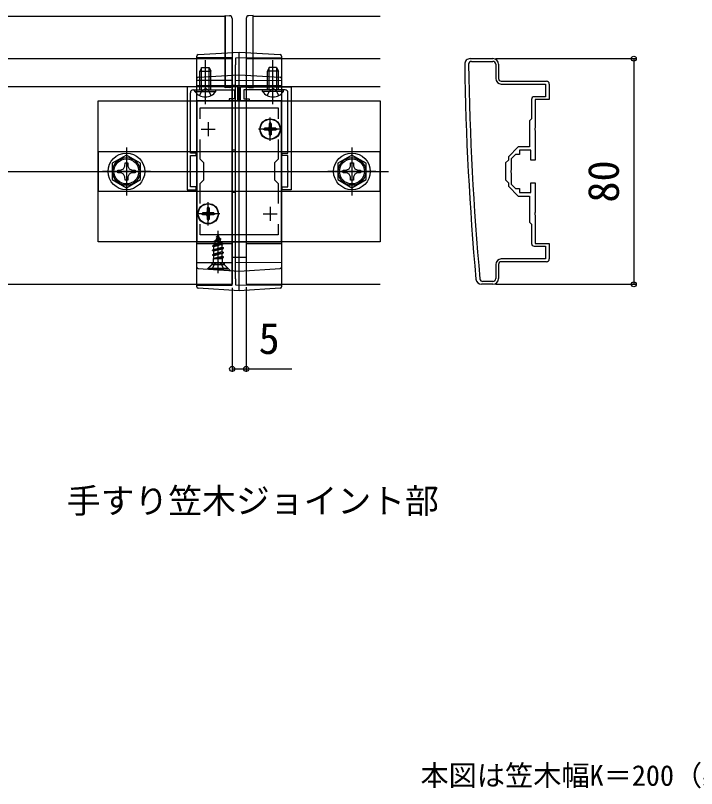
# Model space of a CAD drawing. Units: millimetres, scale not verified. Extents: x -875 to 875, y -1299 to 1291.
# Drawn here: x 372.6 to 614.3, y 314.4 to 588.5 of the extents above; entities that cross this region are included whole.
import ezdxf
from ezdxf.enums import TextEntityAlignment as Align

# ---------------------------------------------------------------- set-up
doc = ezdxf.new("R2010")
doc.units = ezdxf.units.MM
doc.header["$LTSCALE"] = 8
for name, color, linetype in [('0-1_USER1', 3, 'Continuous'), ('0-2_YKK_11', 7, 'Continuous'), ('0-3_YKK_12', 2, 'Continuous'), ('0-4_YKK_13', 4, 'Continuous'), ('0-5_YKK_D', 6, 'Continuous'), ('0-7_YSS_K', 3, 'Continuous')]:
    doc.layers.add(name, color=color, linetype=linetype)
doc.styles.add('ＭＳ ゴシック', font='')
doc.styles.get('ＭＳ ゴシック').set_extended_font_data('MS Gothic')

msp = doc.modelspace()

# ---------------------------------------------------------------- linework, layer by layer
at = {"layer": '0-2_YKK_11'}
for p, q in [((534, 573.153), (542, 573.153)), ((534.4, 572.153), (542, 572.153)), ((543, 571.153), (543, 566.153)), ((544, 571.153), (544, 566.153)), ((545, 565.153), (561, 565.153)), ((438.5, 548.153), (443.5, 548.153)), ((441, 550.653), (441, 545.653)), ((460.5, 548.153), (465.5, 548.153)), ((463, 550.653), (463, 545.653)), ((438.5, 518.153), (443.5, 518.153)), ((441, 520.653), (441, 515.653)), ((460.5, 518.153), (465.5, 518.153)), ((463, 520.653), (463, 515.653)), ((543, 500.153), (543, 495.153)), ((544, 500.153), (544, 495.153)), ((561, 501.153), (545, 501.153)), ((542, 494.153), (538.402, 494.153)), ((542, 493.153), (538, 493.153))]:
    msp.add_line(p, q, dxfattribs=at)
for points in [[(433.5, 563.153), (433.5, 526.653), (436.7, 526.653), (436.7, 527.653), (434.7, 527.653), (434.7, 532.695), (434.58, 532.878), (434.58, 533.428), (434.7, 533.612), (434.7, 538.853), (436.7, 538.853), (436.7, 539.653), (434.7, 539.653), (434.7, 561.053)], [(435.7, 562.053), (439.542, 562.053), (439.725, 562.173), (440.275, 562.173), (440.458, 562.053), (450.4, 562.053), (450.4, 558.953), (448.5, 558.953), (448.5, 558.153), (451.5, 558.153), (451.5, 563.153), (433.5, 563.153)], [(468.3, 562.053), (464.458, 562.053), (464.275, 562.173), (463.725, 562.173), (463.542, 562.053), (453.6, 562.053), (453.6, 558.953), (455.5, 558.953), (455.5, 558.153), (452.5, 558.153), (452.5, 563.153), (470.5, 563.153)], [(470.5, 563.153), (470.5, 526.653), (467.3, 526.653), (467.3, 527.653), (469.3, 527.653), (469.3, 532.695), (469.42, 532.878), (469.42, 533.428), (469.3, 533.612), (469.3, 538.853), (467.3, 538.853), (467.3, 539.653), (469.3, 539.653), (469.3, 561.053)], [(545, 564.153), (560.7, 564.153), (560.7, 559.653), (556.7, 559.653)], [(562, 564.153), (562, 558.653), (557, 558.653), (557, 548.612), (556.88, 548.428), (556.88, 547.878), (557, 547.695), (557, 537.153), (555.5, 537.153), (555.5, 540.653), (551.5, 540.653), (551.5, 539.153), (550, 539.153), (548.5, 537.653), (548.5, 533.612), (548.38, 533.428), (548.38, 532.878), (548.5, 532.695), (548.5, 528.653), (550, 527.153), (551.5, 527.153), (551.5, 525.653), (555.5, 525.653), (555.5, 529.153), (557, 529.153), (557, 518.612), (556.88, 518.428), (556.88, 517.878), (557, 517.695), (557, 507.653), (562, 507.653), (562, 502.153)], [(555.7, 558.653), (555.7, 551.853), (555, 551.153), (555, 541.853), (551.003, 541.853), (547.5, 538.35), (547.5, 537.153), (546.5, 536.153), (546.5, 530.153), (547.5, 529.153), (547.5, 527.956), (551.003, 524.453), (555, 524.453), (555, 515.153), (555.7, 514.453), (555.7, 507.653)], [(438.2, 551.787), (438.2, 555.653), (465.8, 555.653), (465.8, 551.787)], [(438.2, 521.787), (438.2, 528.853), (439.5, 530.153), (439.5, 536.153), (438.2, 537.453), (438.2, 544.52)], [(465.8, 544.52), (465.8, 537.453), (464.5, 536.153), (464.5, 530.153), (465.8, 528.853), (465.8, 521.787)], [(465.8, 514.52), (465.8, 510.653), (438.2, 510.653), (438.2, 514.52)], [(556.7, 506.653), (560.7, 506.653), (560.7, 502.153), (545, 502.153)]]:
    msp.add_lwpolyline(points, dxfattribs=at)
msp.add_lwpolyline([(437, 558.153), (437, 508.153), (467, 508.153), (467, 558.153)], close=True, dxfattribs=at)
for centre, radius, start, end in [((534, 571.153), 2, 90.00001, 180.82763), ((542, 571.153), 2, 0.00001, 89.99999), ((1531.898, 585.569), 1000.003, 180.82764, 185.19793), ((534.4, 571.153), 1, 89.99998, 180.82795), ((1531.894, 585.569), 998.598, 180.82796, 185.20003), ((542, 571.153), 1, 0.00001, 89.99999), ((545, 566.153), 2, 180.00001, 269.99999), ((545, 566.153), 1, 180.00001, 269.99999), ((561, 564.153), 1, 0.00001, 89.99999), ((435.7, 561.053), 1, 90.00001, 179.99999), ((468.3, 561.053), 1, 0.00001, 89.99999), ((556.7, 558.653), 1, 90.00001, 179.99999), ((556.7, 507.653), 1, 180.00001, 269.99999), ((545, 500.153), 2, 90.00001, 179.99999), ((561, 502.153), 1, 270.00001, 359.99999), ((545, 500.153), 1, 90.00001, 179.99999), ((538, 495.153), 2, 185.19795, 270), ((538.402, 495.153), 1, 185.20001, 270), ((542, 495.153), 2, 270.00001, 359.99999), ((542, 495.153), 1, 270.00001, 359.99999)]:
    msp.add_arc(centre, radius, start, end, dxfattribs=at)
at = {"layer": '0-3_YKK_12'}
for p, q in [((449.5, 573.153), (449.5, 493.153)), ((454.5, 573.153), (454.5, 493.153)), ((452, 498.153), (452, 568.153))]:
    msp.add_line(p, q, dxfattribs=at)
msp.add_lwpolyline([(-3, 588.153), (447, 588.153), (447, 575.148), (447, 563.153), (11.011, 563.153), (-3, 563.153)], close=True, dxfattribs=at)
for points in [[(502, 563.153), (457, 563.153), (457, 575.148), (457, 588.153), (502, 588.153)], [(97, 573.153), (437, 573.153), (449.5, 573.153)], [(454.5, 573.153), (467, 573.153), (502, 573.153)], [(97, 493.153), (437, 493.153), (449.5, 493.153)], [(454.5, 493.153), (467, 493.153), (502, 493.153)]]:
    msp.add_lwpolyline(points, dxfattribs=at)
at = {"layer": '0-4_YKK_13'}
for p, q in [((447, 588.453), (448.561, 588.358)), ((447, 588.453), (448.561, 588.358)), ((449.5, 587.36), (449.5, 587.06)), ((449.5, 587.36), (449.5, 587.06)), ((454.5, 587.36), (454.5, 587.06)), ((454.5, 587.36), (454.5, 587.06)), ((457, 588.453), (455.439, 588.358)), ((457, 588.453), (455.439, 588.358)), ((449.5, 573.41), (437, 573.453)), ((437.469, 574.565), (452, 575.453)), ((467, 573.453), (450.7, 573.311)), ((452, 575.453), (466.531, 574.565)), ((437, 494.782), (437, 571.231)), ((438.7, 570.053), (438, 568.653)), ((438.7, 570.053), (441.3, 570.053)), ((440, 557.053), (440, 572.553)), ((441.3, 570.053), (442, 568.653)), ((449.5, 494.989), (449.5, 571.076)), ((450.7, 495.088), (450.7, 570.978)), ((452, 572.16), (452, 572.115)), ((452, 493.846), (452, 572.115)), ((462.7, 570.053), (462, 568.653)), ((465.3, 570.053), (462.7, 570.053)), ((464, 557.053), (464, 572.553)), ((465.3, 570.053), (466, 568.653)), ((467, 571.231), (467, 494.782)), ((437.469, 566.565), (452, 567.453)), ((438.654, 562.053), (438.654, 569.962)), ((441.346, 562.053), (441.346, 569.962)), ((442, 562.053), (442, 568.653)), ((452, 567.453), (466.531, 566.565)), ((462, 562.053), (462, 568.653)), ((462.654, 562.053), (462.654, 569.962)), ((465.346, 562.053), (465.346, 569.962)), ((449.5, 565.41), (437, 565.453)), ((467, 565.453), (450.7, 565.311)), ((436.25, 561.545), (436.25, 562.053)), ((436.25, 562.053), (443.75, 562.053)), ((437, 563.653), (449.5, 563.653)), ((448.561, 562.949), (447, 562.853)), ((449.5, 564.246), (449.5, 563.947)), ((450.7, 563.653), (449.5, 563.653)), ((450.7, 563.653), (467, 563.653)), ((454.5, 564.246), (454.5, 563.947)), ((455.439, 562.949), (457, 562.853)), ((467.75, 562.053), (460.25, 562.053)), ((467.75, 561.545), (467.75, 562.053)), ((463, 544.003), (463, 552.303)), ((467.15, 548.153), (458.85, 548.153)), ((460.95, 548.503), (460.95, 547.803)), ((462.15, 548.503), (460.95, 548.503)), ((463.35, 550.203), (462.65, 550.203)), ((462.65, 550.203), (462.65, 549.003)), ((463.35, 550.203), (463.35, 549.003)), ((465.05, 548.503), (463.85, 548.503)), ((465.05, 548.503), (465.05, 547.803)), ((462.15, 547.803), (460.95, 547.803)), ((462.65, 547.303), (462.65, 546.103)), ((463.35, 546.103), (462.65, 546.103)), ((463.35, 547.303), (463.35, 546.103)), ((465.05, 547.803), (463.85, 547.803)), ((412, 541.653), (412, 524.653)), ((450.7, 540.653), (449.5, 540.653)), ((492, 541.653), (492, 524.653)), ((411.477, 535.007), (411.499, 536.253)), ((491.477, 535.007), (491.499, 536.253)), ((420.5, 533.153), (403.5, 533.153)), ((500.5, 533.153), (483.5, 533.153)), ((450.7, 525.653), (449.5, 525.653)), ((441, 514.003), (441, 522.303)), ((445.15, 518.153), (436.85, 518.153)), ((438.95, 518.503), (438.95, 517.803)), ((440.15, 518.503), (438.95, 518.503)), ((441.35, 520.203), (440.65, 520.203)), ((440.65, 520.203), (440.65, 519.003)), ((441.35, 520.203), (441.35, 519.003)), ((443.05, 518.503), (441.85, 518.503)), ((443.05, 518.503), (443.05, 517.803)), ((440.15, 517.803), (438.95, 517.803)), ((440.65, 517.303), (440.65, 516.103)), ((441.35, 516.103), (440.65, 516.103)), ((441.35, 517.303), (441.35, 516.103)), ((443.05, 517.803), (441.85, 517.803)), ((444.5, 510.603), (443.753, 508.801)), ((443.9, 510.013), (444.367, 510.283)), ((443.9, 509.913), (443.9, 510.013)), ((443.9, 509.913), (444.154, 509.767)), ((444.5, 497.103), (444.5, 512.098)), ((444.5, 510.603), (444.924, 509.58)), ((437, 507.653), (449.5, 507.653)), ((442.5, 506.833), (446.25, 507.628)), ((442.5, 506.733), (446.25, 507.528)), ((442.5, 506.833), (443.076, 507.166)), ((445.866, 507.306), (443.025, 506.43)), ((443.468, 508.111), (443.076, 507.166)), ((443.076, 507.166), (445.57, 508.021)), ((443.1, 508.323), (445.55, 509.118)), ((443.1, 508.423), (443.753, 508.801)), ((443.1, 508.323), (443.468, 508.111)), ((443.468, 508.111), (445.199, 508.916)), ((443.753, 508.801), (444.924, 509.58)), ((444.924, 509.58), (445.55, 509.218)), ((445.199, 508.916), (445.55, 509.118)), ((445.199, 508.916), (445.57, 508.021)), ((445.55, 509.118), (445.55, 509.218)), ((445.57, 508.021), (446.25, 507.628)), ((445.866, 507.306), (446.25, 507.528)), ((445.866, 507.306), (445.975, 507.042)), ((445.975, 506.342), (445.975, 507.042)), ((446.25, 507.528), (446.25, 507.628)), ((454.5, 507.653), (454.5, 502.653)), ((454.5, 507.653), (467, 507.653)), ((442.5, 506.733), (442.5, 506.833)), ((442.5, 506.733), (443.025, 506.43)), ((446.5, 506.038), (442.5, 505.243)), ((442.5, 505.143), (446.5, 505.938)), ((442.5, 505.243), (443.025, 505.547)), ((442.5, 505.143), (442.5, 505.243)), ((442.5, 505.143), (443.025, 504.84)), ((442.5, 503.653), (446.5, 504.448)), ((446.5, 504.348), (442.5, 503.553)), ((443.025, 505.547), (443.025, 506.43)), ((443.025, 505.547), (445.975, 506.342)), ((445.975, 505.635), (443.025, 504.84)), ((443.025, 503.957), (443.025, 504.84)), ((443.025, 503.957), (445.975, 504.752)), ((445.975, 506.342), (446.5, 506.038)), ((445.975, 505.635), (446.5, 505.938)), ((445.975, 504.752), (445.975, 505.635)), ((445.975, 504.752), (446.5, 504.448)), ((445.975, 504.045), (446.5, 504.348)), ((446.5, 505.938), (446.5, 506.038)), ((446.5, 504.348), (446.5, 504.448)), ((442.5, 503.653), (443.025, 503.957)), ((442.5, 503.553), (442.5, 503.653)), ((442.5, 503.553), (443.025, 503.25)), ((442.721, 502.191), (443.025, 502.367)), ((446.135, 502.191), (442.721, 502.191)), ((442.865, 501.05), (442.865, 502.191)), ((445.975, 504.045), (443.025, 503.25)), ((443.025, 502.367), (443.025, 503.25)), ((443.025, 502.367), (445.975, 503.162)), ((443.142, 502.191), (446.5, 502.858)), ((446.5, 502.758), (443.645, 502.191)), ((445.975, 502.455), (444.994, 502.191)), ((445.975, 503.162), (445.975, 504.045)), ((445.975, 503.162), (446.5, 502.858)), ((445.975, 502.455), (446.5, 502.758)), ((445.975, 502.191), (445.975, 502.455)), ((446.135, 501.05), (446.135, 502.191)), ((446.5, 502.758), (446.5, 502.858)), ((450.7, 502.653), (449.5, 502.653)), ((454.5, 502.653), (450.7, 502.653)), ((437, 500.853), (449.5, 500.897)), ((442.25, 500.103), (440.692, 498.545)), ((441, 498.853), (442.631, 500.484)), ((441, 498.603), (441, 498.853)), ((441, 498.853), (448, 498.853)), ((442.25, 500.872), (442.25, 500.103)), ((446.75, 500.103), (442.25, 500.103)), ((446.25, 500.603), (442.75, 500.603)), ((445.645, 500.419), (444.5, 501.027)), ((446.55, 498.603), (445.645, 500.419)), ((446.75, 500.103), (446.75, 500.887)), ((448.805, 498.049), (446.75, 500.103)), ((450.7, 500.996), (467, 500.853)), ((437.469, 498.742), (452, 497.853)), ((441, 498.603), (448, 498.603)), ((452, 497.853), (466.531, 498.742)), ((437, 492.853), (449.5, 492.897)), ((450.7, 492.996), (467, 492.853))]:
    msp.add_line(p, q, dxfattribs=at)
for points in [[(447, 562.853), (447, 575.148), (447, 588.453)], [(449.5, 587.06), (449.5, 575.301), (449.5, 564.246)], [(454.5, 587.06), (454.5, 575.301), (454.5, 564.246)], [(457, 562.853), (457, 575.148), (457, 588.453)], [(437, 571.231), (437, 571.526), (437, 571.817), (437, 572.104), (437, 572.381), (437, 572.644), (437, 572.893), (437, 573.125), (437, 573.335), (437, 573.521), (437, 573.684), (437, 573.819), (437, 573.926), (437, 574.003), (437, 574.05), (437, 574.066)], [(449.5, 571.076), (449.5, 571.407), (449.5, 571.731), (449.5, 572.043), (449.5, 572.334), (449.5, 572.601), (449.5, 572.837), (449.5, 573.037), (449.5, 573.197), (449.5, 573.314), (449.5, 573.385), (449.5, 573.41)], [(450.7, 573.311), (450.7, 573.287), (450.7, 573.216), (450.7, 573.1), (450.7, 572.94), (450.7, 572.74), (450.7, 572.504), (450.7, 572.238), (450.7, 571.946), (450.7, 571.636), (450.7, 571.31), (450.7, 570.978)], [(452, 572.115), (452, 572.463), (452, 572.806), (452, 573.143), (452, 573.47), (452, 573.78), (452, 574.073), (452, 574.346), (452, 574.593), (452, 574.813), (452, 575.004), (452, 575.163), (452, 575.289), (452, 575.38), (452, 575.435), (452, 575.453)], [(467, 574.066), (467, 574.05), (467, 574.003), (467, 573.926), (467, 573.819), (467, 573.684), (467, 573.521), (467, 573.335), (467, 573.125), (467, 572.893), (467, 572.644), (467, 572.381), (467, 572.104), (467, 571.817), (467, 571.526), (467, 571.231)], [(438, 562.053), (438, 568.653), (442, 568.653)], [(466, 562.053), (466, 568.653), (462, 568.653)], [(436.25, 561.545), (443.75, 561.545), (443.75, 562.053)], [(437.95, 560.044), (438.855, 561.9), (440, 562.509)], [(442.05, 560.044), (441.145, 561.9), (440, 562.509)], [(467.75, 561.545), (460.25, 561.545), (460.25, 562.053)], [(461.95, 560.044), (462.855, 561.9), (464, 562.509)], [(466.05, 560.044), (465.145, 561.9), (464, 562.509)], [(410.146, 533.677), (411.015, 534.138), (411.477, 535.007)], [(411.499, 536.253), (412.501, 536.253), (412.523, 535.007)], [(412.523, 535.007), (412.985, 534.138), (413.854, 533.677)], [(490.146, 533.677), (491.015, 534.138), (491.477, 535.007)], [(491.499, 536.253), (492.501, 536.253), (492.523, 535.007)], [(492.523, 535.007), (492.985, 534.138), (493.854, 533.677)], [(410.146, 532.63), (408.9, 532.652), (408.9, 533.655), (410.146, 533.677)], [(411.477, 531.3), (411.015, 532.168), (410.146, 532.63)], [(413.854, 532.63), (412.985, 532.168), (412.523, 531.3)], [(413.854, 533.677), (415.1, 533.655), (415.1, 532.652), (413.854, 532.63)], [(490.146, 532.63), (488.9, 532.652), (488.9, 533.655), (490.146, 533.677)], [(491.477, 531.3), (491.015, 532.168), (490.146, 532.63)], [(493.854, 532.63), (492.985, 532.168), (492.523, 531.3)], [(493.854, 533.677), (495.1, 533.655), (495.1, 532.652), (493.854, 532.63)], [(412.523, 531.3), (412.501, 530.053), (411.499, 530.053), (411.477, 531.3)], [(492.523, 531.3), (492.501, 530.053), (491.499, 530.053), (491.477, 531.3)], [(443.1, 508.323), (443.1, 508.423), (445.55, 509.218)], [(442.45, 498.603), (443.355, 500.419), (444.5, 501.027)], [(448, 498.603), (448, 498.853), (446.369, 500.484)], [(437, 492.241), (437, 492.255), (437, 492.295), (437, 492.362), (437, 492.456), (437, 492.574), (437, 492.715), (437, 492.881), (437, 493.066), (437, 493.27), (437, 493.492), (437, 493.73), (437, 493.979), (437, 494.238), (437, 494.507), (437, 494.782)], [(449.5, 492.897), (449.5, 492.912), (449.5, 492.956), (449.5, 493.03), (449.5, 493.131), (449.5, 493.259), (449.5, 493.413), (449.5, 493.589), (449.5, 493.785), (449.5, 494.001), (449.5, 494.232), (449.5, 494.475), (449.5, 494.728), (449.5, 494.989)], [(450.7, 495.088), (450.7, 494.828), (450.7, 494.577), (450.7, 494.333), (450.7, 494.101), (450.7, 493.887), (450.7, 493.689), (450.7, 493.512), (450.7, 493.36), (450.7, 493.231), (450.7, 493.129), (450.7, 493.055), (450.7, 493.011), (450.7, 492.996)], [(452, 490.853), (452, 490.869), (452, 490.917), (452, 490.996), (452, 491.106), (452, 491.245), (452, 491.412), (452, 491.606), (452, 491.825), (452, 492.065), (452, 492.326), (452, 492.607), (452, 492.9), (452, 493.205), (452, 493.522), (452, 493.846)], [(467, 494.782), (467, 494.507), (467, 494.238), (467, 493.979), (467, 493.73), (467, 493.492), (467, 493.27), (467, 493.066), (467, 492.881), (467, 492.715), (467, 492.574), (467, 492.456), (467, 492.362), (467, 492.295), (467, 492.255), (467, 492.241)], [(466.531, 491.742), (452, 490.853), (437.469, 491.742)]]:
    msp.add_lwpolyline(points, dxfattribs=at)
for points in [[(502, 558.153), (502, 508.153), (402, 508.153), (402, 558.153)], [(402, 526.153), (502, 526.153), (502, 540.153), (402, 540.153)], [(417, 536.04), (412, 538.927), (407, 536.04), (407, 530.267), (412, 527.38), (417, 530.267)], [(497, 536.04), (492, 538.927), (487, 536.04), (487, 530.267), (492, 527.38), (497, 530.267)]]:
    msp.add_lwpolyline(points, close=True, dxfattribs=at)
for centre, radius in [((463, 548.153), 3.65), ((463, 548.153), 3.5), ((412, 533.153), 6.5), ((412, 533.153), 4.907), ((412, 533.153), 4.432), ((492, 533.153), 6.5), ((492, 533.153), 4.907), ((492, 533.153), 4.432), ((441, 518.153), 3.65), ((441, 518.153), 3.5)]:
    msp.add_circle(centre, radius, dxfattribs=at)
for centre, radius, start, end in [((448.5, 587.36), 1, 0, 86.5), ((448.5, 587.36), 1, 0, 86.5), ((455.5, 587.36), 1, 93.5, 180), ((455.5, 587.36), 1, 93.5, 180), ((437.5, 574.066), 0.5, 93.5, 180), ((466.5, 574.066), 0.5, 0, 86.5), ((437.5, 566.066), 0.5, 93.5, 180), ((466.5, 566.066), 0.5, 0, 86.5), ((448.5, 563.947), 1, 273.5, 0), ((455.5, 563.947), 1, 180, 266.5), ((440, 564.08), 4.527, 214.06671, 325.93329), ((464, 564.08), 4.527, 214.06671, 325.93329), ((462.15, 549.003), 0.5, 270, 0), ((463.85, 549.003), 0.5, 180, 270), ((462.15, 547.303), 0.5, 0, 90), ((463.85, 547.303), 0.5, 90, 180), ((440.15, 519.003), 0.5, 270, 0), ((441.85, 519.003), 0.5, 180, 270), ((440.15, 517.303), 0.5, 0, 90), ((441.85, 517.303), 0.5, 90, 180), ((437.5, 499.241), 0.5, 180, 266.5), ((442.065, 501.05), 0.8, 315, 0), ((446.935, 501.05), 0.8, 180, 225), ((466.5, 499.241), 0.5, 273.5, 0), ((437.5, 492.241), 0.5, 180, 266.5), ((466.5, 492.241), 0.5, 273.5, 0)]:
    msp.add_arc(centre, radius, start, end, dxfattribs=at)
at = {"layer": '0-5_YKK_D'}
for p, q in [((543, 573.153), (593, 573.153)), ((592, 573.153), (592, 493.153)), ((449.5, 491.897), (449.5, 462.153)), ((454.5, 492.153), (454.5, 462.153)), ((543, 493.153), (593, 493.153))]:
    msp.add_line(p, q, dxfattribs=at)
msp.add_lwpolyline([(449.5, 463.153), (454.5, 463.153), (470.693, 463.153)], dxfattribs=at)
for centre in [(592, 573.153), (592, 493.153), (449.5, 463.153), (454.5, 463.153)]:
    msp.add_circle(centre, 0.875, dxfattribs=at)
at = {"layer": '0-7_YSS_K'}
msp.add_line((52, 533.153), (505, 533.153), dxfattribs=at)

# ---------------------------------------------------------------- texts
at = {"layer": '0-1_USER1', "style": 'ＭＳ ゴシック'}
for s, height, p in [('手すり笠木ジョイント部', 8.798, (390.841, 409.368)), ('本図は笠木幅K＝200（躯体厚＝165）、見付60㎜を示す。', 7.331, (516.318, 313.164))]:
    msp.add_text(s, height=height, dxfattribs=at).set_placement(p, align=Align.BOTTOM_LEFT)
at = {"layer": '0-5_YKK_D', "style": 'ＭＳ ゴシック'}
msp.add_text('80', height=11, rotation=90, dxfattribs=at).set_placement((590, 522.116), align=Align.BOTTOM_LEFT)
msp.add_text('5', height=11, dxfattribs=at).set_placement((458.892, 465.153), align=Align.BOTTOM_LEFT)

doc.saveas('drawing.dxf')
